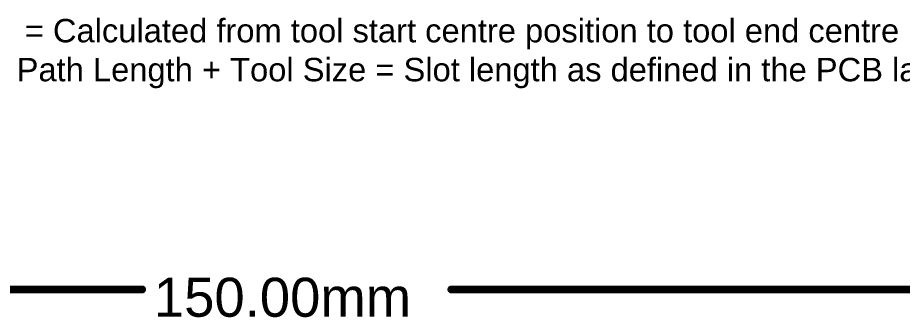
# Model space of a CAD drawing. Header units: inches. Extents: x -4 to 5258, y -4 to 5281.
# Drawn here: x 52 to 109.7, y 125.4 to 145 of the extents above; entities that cross this region are included whole.
import ezdxf

# ---------------------------------------------------------------- set-up
doc = ezdxf.new("R2010")
doc.units = ezdxf.units.IN
doc.layers.add('Dimensions', color=6, linetype='Continuous')
doc.layers.add('Drill Drawing', color=1, linetype='Continuous')
doc.styles.add('Arial', font='', dxfattribs={"height": 0.2})
doc.styles.get('Arial').set_extended_font_data('Arial')

msp = doc.modelspace()

# ---------------------------------------------------------------- linework, layer by layer
at = {"layer": 'Dimensions'}
for points in [[(-4.009, 127.256, 0.508, 0.508, 0), (60.156, 127.256, 0.508, 0.508, 0)], [(80.301, 127.256, 0.508, 0.508, 0), (145.991, 127.256, 0.508, 0.508, 0)]]:
    msp.add_lwpolyline(points, format="xyseb", dxfattribs=at)
for points in [[(60.029, 127.256, 0.254, 0.254, 1), (60.283, 127.256, 0.254, 0.254, 1)], [(80.174, 127.256, 0.254, 0.254, 1), (80.428, 127.256, 0.254, 0.254, 1)]]:
    msp.add_lwpolyline(points, format="xyseb", close=True, dxfattribs=at)

# ---------------------------------------------------------------- texts
at = {"layer": 'Dimensions', "style": 'Arial'}
msp.add_text('150.00mm', height=2.54, dxfattribs=at).set_placement((60.918, 125.478))
at = {"layer": 'Drill Drawing', "style": 'Arial'}
for s, p in [('= Calculated from tool start centre position to tool end centre position.', (52.507, 143.358)), (' = Routed Path Length + Tool Size = Slot length as defined in the PCB layout', (42.096, 140.819))]:
    msp.add_text(s, height=1.524, dxfattribs=at).set_placement(p)

doc.saveas('drawing.dxf')
